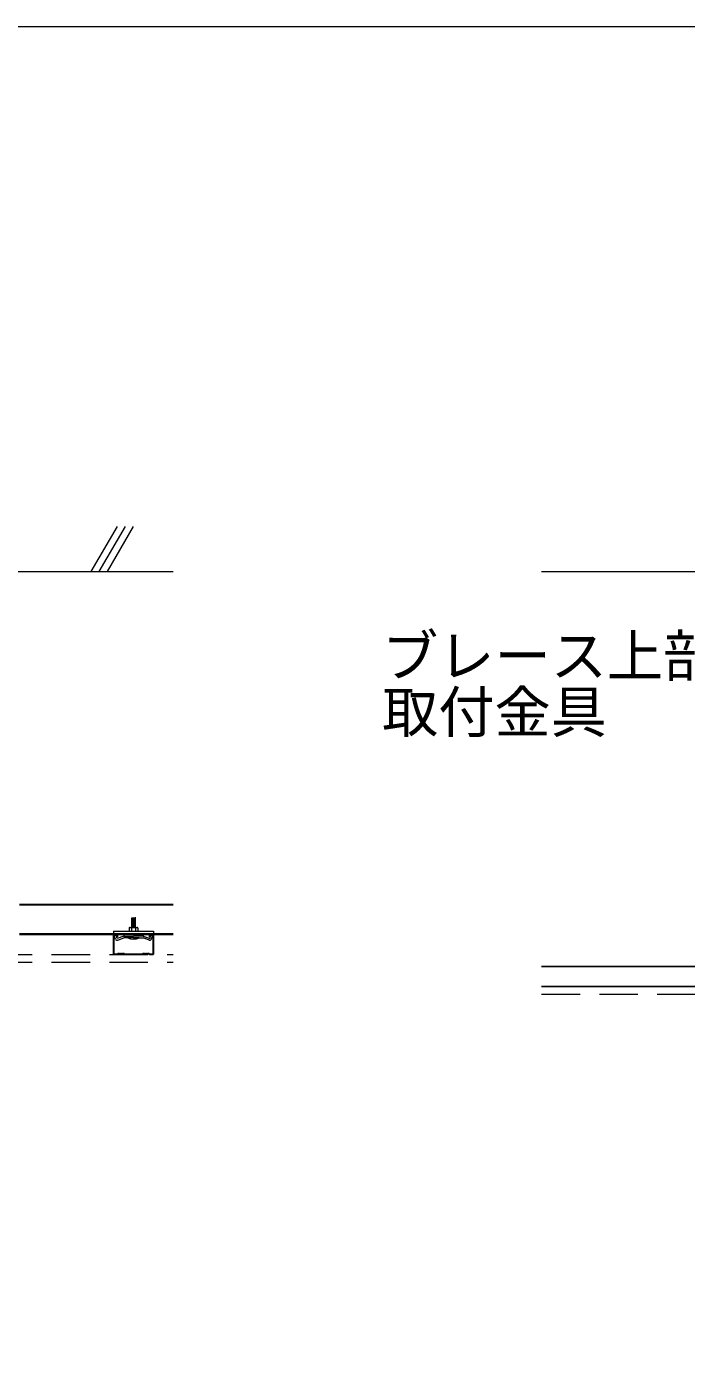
# Model space of a CAD drawing. Units: millimetres, scale not verified. Extents: x -7800 to 7800, y -5387 to 5300.
# Drawn here: x -5095 to -4273, y 170 to 1820 of the extents above; entities that cross this region are included whole.
import ezdxf
from ezdxf.enums import TextEntityAlignment as Align

# ---------------------------------------------------------------- set-up
doc = ezdxf.new("R2010")
doc.units = ezdxf.units.MM
doc.header["$LTSCALE"] = 40
doc.linetypes.add('DASHED1', pattern=[1.8, 1.2, -0.6])
for name, color, linetype, lineweight in [('7-2_野縁受け', 3, 'Continuous', 18), ('7-3_野縁', 2, 'Continuous', 25), ('7-6_文字', 7, 'Continuous', 18), ('7-9_躯体他', 4, 'Continuous', 9), ('7-A_クリップ', 7, 'Continuous', 18), ('7-D_パネル', 4, 'Continuous', 9), ('F-3_野縁', 3, 'Continuous', 18)]:
    doc.layers.add(name, color=color, linetype=linetype, lineweight=lineweight)
doc.styles.add('ＭＳ ゴシック', font='')
doc.styles.get('ＭＳ ゴシック').set_extended_font_data('MS Gothic')

msp = doc.modelspace()

# ---------------------------------------------------------------- linework, layer by layer
at = {"layer": '7-2_野縁受け'}
for p, q in [((-5103.73, 726.27), (-4912.47, 726.27)), ((-5103.73, 725.07), (-4912.47, 725.07)), ((-5103.73, 689.47), (-4979.33, 689.47)), ((-5103.73, 688.27), (-4979.33, 688.27)), ((-4942.83, 689.47), (-4912.47, 689.47)), ((-4942.83, 688.27), (-4912.47, 688.27))]:
    msp.add_line(p, q, dxfattribs=at)
at = {"layer": '7-2_野縁受け', "linetype": 'DASHED1'}
for p, q in [((-4986.91, 689.47), (-4936.94, 689.47)), ((-4986.91, 688.27), (-4936.94, 688.27))]:
    msp.add_line(p, q, dxfattribs=at)
at = {"layer": '7-3_野縁'}
for p, q in [((-4986.94, 687.27), (-4986.94, 664.31)), ((-4986.44, 664.29), (-4986.44, 687.27)), ((-4982.94, 688.27), (-4985.94, 688.27)), ((-4982.94, 687.77), (-4985.94, 687.77)), ((-4982.44, 685.27), (-4982.44, 687.27)), ((-4982.44, 685.27), (-4981.94, 685.27)), ((-4981.94, 685.27), (-4981.94, 687.27)), ((-4941.94, 685.27), (-4941.94, 687.27)), ((-4941.44, 685.27), (-4941.94, 685.27)), ((-4941.44, 685.27), (-4941.44, 687.27)), ((-4940.94, 688.27), (-4937.94, 688.27)), ((-4940.94, 687.77), (-4937.94, 687.77)), ((-4937.44, 664.29), (-4937.44, 687.27)), ((-4936.94, 687.27), (-4936.94, 664.31)), ((-4985.94, 663.77), (-4982.36, 663.77)), ((-4985.94, 663.77), (-4982.36, 663.77)), ((-4982.36, 663.27), (-4985.94, 663.27)), ((-4982.36, 663.27), (-4985.94, 663.27)), ((-4982, 663.92), (-4981.3, 664.62)), ((-4981.3, 664.62), (-4982, 663.92)), ((-4980.94, 664.27), (-4981.65, 663.56)), ((-4980.94, 664.27), (-4981.65, 663.56)), ((-4973.94, 664.27), (-4973.23, 663.56)), ((-4973.59, 664.62), (-4972.88, 663.92)), ((-4972.53, 663.77), (-4961.94, 663.77)), ((-4972.53, 663.27), (-4961.94, 663.27)), ((-4951.35, 663.77), (-4961.94, 663.77)), ((-4951.35, 663.27), (-4961.94, 663.27)), ((-4950.29, 664.62), (-4951, 663.92)), ((-4949.94, 664.27), (-4950.65, 663.56)), ((-4942.94, 664.27), (-4942.23, 663.56)), ((-4942.94, 664.27), (-4942.23, 663.56)), ((-4941.88, 663.92), (-4942.59, 664.62)), ((-4942.59, 664.62), (-4941.88, 663.92)), ((-4937.94, 663.77), (-4941.53, 663.77)), ((-4937.94, 663.77), (-4941.53, 663.77)), ((-4941.53, 663.27), (-4937.94, 663.27)), ((-4941.53, 663.27), (-4937.94, 663.27)), ((-4453.6, 648.31), (-4135.17, 648.31)), ((-4453.6, 623.31), (-2155.95, 623.31))]:
    msp.add_line(p, q, dxfattribs=at)
for centre, radius, start, end in [((-4985.94, 687.27), 1, 90.00299, 180.00299), ((-4985.94, 687.27), 0.5, 90.00299, 180.00299), ((-4982.94, 687.27), 1, 0.00299, 90.00299), ((-4982.94, 687.27), 0.5, 0.00299, 90.00299), ((-4940.94, 687.27), 1, 89.99699, 179.99699), ((-4940.94, 687.27), 0.5, 89.99699, 179.99699), ((-4937.94, 687.27), 1, 359.99699, 89.99699), ((-4937.94, 687.27), 0.5, 359.99699, 89.99699), ((-4985.94, 664.27), 1, 177.476, 270), ((-4985.94, 664.27), 1, 177.476, 270), ((-4985.94, 664.27), 0.5, 177.476, 270), ((-4985.94, 664.27), 0.5, 177.476, 270), ((-4982.36, 664.27), 0.5, 269.99998, 314.99998), ((-4982.36, 664.27), 0.5, 270, 314.99998), ((-4982.36, 664.27), 1, 270, 315), ((-4982.36, 664.27), 1, 270, 314.99998), ((-4980.94, 664.27), 0.5, 46.39717, 135), ((-4979.69, 665.58), 1.81, 226.39717, 313.60281), ((-4979.69, 665.58), 1.31, 226.39717, 313.60281), ((-4978.44, 664.27), 0.5, 36.86989, 133.60281), ((-4977.44, 665.02), 1.25, 216.86989, 323.1301), ((-4977.44, 665.02), 0.75, 216.86989, 323.1301), ((-4976.44, 664.27), 0.5, 36.86989, 143.1301), ((-4976.44, 664.27), 0.5, 46.39717, 143.1301), ((-4975.19, 665.58), 1.81, 226.39717, 313.60281), ((-4975.19, 665.58), 1.31, 226.39717, 313.60281), ((-4973.94, 664.27), 0.5, 44.99998, 133.60281), ((-4972.53, 664.27), 1, 225, 270), ((-4972.53, 664.27), 0.5, 225, 270), ((-4951.35, 664.27), 0.5, 270, 315), ((-4951.35, 664.27), 1, 270, 315), ((-4949.94, 664.27), 0.5, 46.39719, 135.00002), ((-4948.69, 665.58), 1.81, 226.39719, 313.60283), ((-4948.69, 665.58), 1.31, 226.39719, 313.60283), ((-4947.44, 664.27), 0.5, 36.8699, 143.13011), ((-4947.44, 664.27), 0.5, 36.8699, 133.60283), ((-4946.44, 665.02), 1.25, 216.8699, 323.13011), ((-4946.44, 665.02), 0.75, 216.8699, 323.13011), ((-4945.44, 664.27), 0.5, 46.39719, 143.13011), ((-4944.19, 665.58), 1.81, 226.39719, 313.60283), ((-4944.19, 665.58), 1.31, 226.39719, 313.60283), ((-4942.94, 664.27), 0.5, 45, 133.60283), ((-4941.53, 664.27), 1, 225, 270), ((-4941.53, 664.27), 1, 225.00002, 270), ((-4941.53, 664.27), 0.5, 225, 270), ((-4941.53, 664.27), 0.5, 225.00002, 270), ((-4937.94, 664.27), 1, 270, 2.524), ((-4937.94, 664.27), 1, 269.99997, 2.524), ((-4937.94, 664.27), 0.5, 270, 2.524), ((-4937.94, 664.27), 0.5, 269.99997, 2.524)]:
    msp.add_arc(centre, radius, start, end, dxfattribs=at)
at = {"layer": '7-9_躯体他'}
for p, q in [((-5014.49, 1140.74), (-4982.05, 1196.94)), ((-5004.49, 1140.74), (-4972.05, 1196.94)), ((-4994.49, 1140.74), (-4962.05, 1196.94)), ((-7223.98, 1140.74), (-4912.47, 1140.74)), ((-4453.6, 1140.74), (-2155.95, 1140.74))]:
    msp.add_line(p, q, dxfattribs=at)
at = {"layer": '7-A_クリップ'}
for p, q in [((-4967.41, 696.05), (-4967.41, 692.55)), ((-4966.74, 696.88), (-4967.21, 696.65)), ((-4966.74, 696.88), (-4967.21, 696.65)), ((-4966.41, 697.05), (-4957.41, 697.05)), ((-4966.05, 696.96), (-4964.41, 696.55)), ((-4966.05, 696.96), (-4964.41, 696.55)), ((-4958.91, 697.9), (-4964.98, 697.05)), ((-4958.91, 708.9), (-4964.91, 708.06)), ((-4964.91, 708.06), (-4964.16, 707.67)), ((-4958.91, 707.9), (-4964.91, 707.06)), ((-4964.91, 707.06), (-4964.16, 706.67)), ((-4958.91, 699.9), (-4964.91, 699.06)), ((-4964.91, 699.06), (-4964.16, 698.67)), ((-4958.91, 698.9), (-4964.91, 698.06)), ((-4964.91, 698.06), (-4964.16, 697.67)), ((-4964.41, 696.55), (-4964.41, 696.53)), ((-4964.41, 696.53), (-4964.41, 692.55)), ((-4964.16, 697.05), (-4964.16, 709.06)), ((-4964.16, 709.06), (-4959.66, 709.06)), ((-4959.69, 696.66), (-4959.41, 696.56)), ((-4958.91, 708.9), (-4959.66, 709.06)), ((-4959.66, 697.05), (-4959.66, 709.03)), ((-4958.91, 707.9), (-4959.66, 708.3)), ((-4958.91, 706.9), (-4959.66, 707.3)), ((-4958.91, 705.9), (-4959.66, 706.3)), ((-4958.91, 704.9), (-4959.66, 705.3)), ((-4958.91, 703.9), (-4959.66, 704.3)), ((-4958.91, 702.9), (-4959.66, 703.3)), ((-4958.91, 701.9), (-4959.66, 702.3)), ((-4958.91, 700.9), (-4959.66, 701.3)), ((-4958.91, 699.9), (-4959.66, 700.3)), ((-4958.91, 698.9), (-4959.66, 699.3)), ((-4958.91, 697.9), (-4959.66, 698.3)), ((-4957.77, 696.96), (-4959.41, 696.56)), ((-4957.77, 696.96), (-4959.41, 696.56)), ((-4957.08, 696.89), (-4956.62, 696.66)), ((-4957.08, 696.89), (-4956.62, 696.66)), ((-4956.41, 696.05), (-4956.41, 692.55)), ((-4986.91, 692.55), (-4986.91, 688.25)), ((-4986.91, 692.55), (-4936.94, 692.55)), ((-4986.91, 688.25), (-4936.94, 688.25)), ((-4983.7, 687.26), (-4985.86, 686.47)), ((-4984.67, 683.19), (-4985.86, 686.47)), ((-4984.46, 682.63), (-4985.86, 686.47)), ((-4982.27, 683.32), (-4983.7, 687.26)), ((-4973.9, 686.36), (-4982.27, 683.32)), ((-4981.5, 681.26), (-4973.8, 684.06)), ((-4973.9, 688.25), (-4973.9, 686.36)), ((-4973.9, 686.36), (-4961.91, 686.36)), ((-4954.91, 684.06), (-4968.91, 684.06)), ((-4967.41, 692.55), (-4956.41, 692.55)), ((-4949.92, 686.36), (-4961.91, 686.36)), ((-4949.92, 686.36), (-4961.91, 686.36)), ((-4949.92, 686.36), (-4961.91, 686.36)), ((-4961.91, 684.06), (-4952.77, 684.06)), ((-4961.91, 684.06), (-4952.18, 684.06)), ((-4961.91, 684.06), (-4950.7, 684.06)), ((-4952.42, 684.06), (-4950.7, 684.06)), ((-4951.93, 684.06), (-4950.02, 684.06)), ((-4946.78, 682.88), (-4950.02, 684.06)), ((-4949.92, 686.36), (-4942.52, 683.67)), ((-4949.9, 688.25), (-4949.9, 686.36)), ((-4942.32, 681.26), (-4947.52, 683.15)), ((-4942.81, 683.77), (-4941.56, 683.32)), ((-4939.31, 682.82), (-4938.25, 686.78)), ((-4936.94, 692.55), (-4936.94, 688.25))]:
    msp.add_line(p, q, dxfattribs=at)
for points in [[(-4958.91, 706.9), (-4964.91, 706.06), (-4964.16, 705.67)], [(-4958.91, 705.9), (-4964.91, 705.06), (-4964.16, 704.67)], [(-4958.91, 704.9), (-4964.91, 704.06), (-4964.16, 703.67)], [(-4958.91, 703.9), (-4964.91, 703.06), (-4964.16, 702.67)], [(-4958.91, 702.9), (-4964.91, 702.06), (-4964.16, 701.67)], [(-4958.91, 701.9), (-4964.91, 701.06), (-4964.16, 700.67)], [(-4958.91, 700.9), (-4964.91, 700.06), (-4964.16, 699.67)], [(-4959.69, 696.66), (-4959.41, 696.56), (-4959.41, 692.55)], [(-4982.27, 683.32), (-4983.7, 687.26), (-4985.86, 686.47)], [(-4961.91, 684.06), (-4973.12, 684.06), (-4973.8, 684.06)], [(-4941.56, 683.32), (-4940.47, 687.37), (-4938.25, 686.78)]]:
    msp.add_lwpolyline(points, dxfattribs=at)
for centre, radius, start, end in [((-4966.41, 696.05), 1, 90, 180), ((-4966.29, 695.99), 1, 75.942, 116.60205), ((-4966.29, 695.99), 1, 75.942, 116.60205), ((-4961.91, 690.55), 6.5, 70.01814, 112.61984), ((-4961.91, 690.55), 6.5, 70.01814, 112.61984), ((-4957.53, 695.99), 1, 63.73468, 103.86021), ((-4957.53, 695.99), 1, 63.73468, 103.86021), ((-4957.41, 696.05), 1, 0, 90), ((-4982.3, 683.42), 2.3, 199.99997, 299.99998), ((-4961.91, 698.06), 15.65, 243.43494, 296.56505), ((-4941.53, 683.42), 2.3, 245, 345)]:
    msp.add_arc(centre, radius, start, end, dxfattribs=at)
at = {"layer": '7-D_パネル', "linetype": 'DASHED1'}
for p, q in [((-7223.98, 663.27), (-4912.47, 663.27)), ((-7223.98, 653.77), (-4912.47, 653.77)), ((-4453.6, 613.81), (-2155.95, 613.81))]:
    msp.add_line(p, q, dxfattribs=at)
at = {"layer": 'F-3_野縁'}
msp.add_lwpolyline([(-7640, 1820), (-2090, 1820), (-2090, -4500)], dxfattribs=at)

# ---------------------------------------------------------------- texts
at = {"layer": '7-6_文字', "style": 'ＭＳ ゴシック'}
for s, p in [('ブレース上部', (-4652.31, 994.59)), ('取付金具\u3000\u3000', (-4652.31, 924.59))]:
    msp.add_text(s, height=51.32, dxfattribs=at).set_placement(p, align=Align.BOTTOM_LEFT)

doc.saveas('drawing.dxf')
